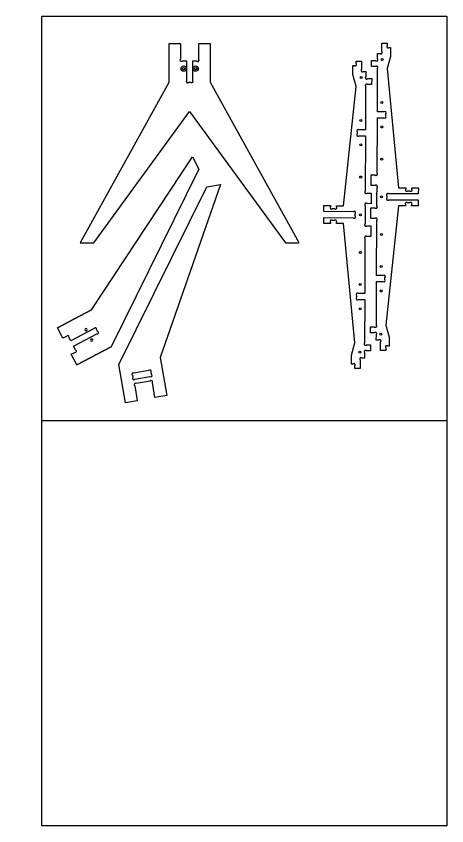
# Model space of a CAD drawing. Header units: millimetres. Extents: x 6492 to 10543, y 1975 to 5871.
# Drawn here: x 9246 to 10543, y 3340 to 5780 of the extents above; entities that cross this region are included whole.
import ezdxf

# ---------------------------------------------------------------- set-up
doc = ezdxf.new("R2010")
doc.units = ezdxf.units.MM
doc.layers.add('0_Make2D$Visibile$Curve', color=18, linetype='Continuous', true_color=0x000000)
for name, color, linetype in [('CUT_INSIDE_18MM', 54, 'Continuous'), ('CUT_OUTSIDE_18MM', 1, 'Continuous'), ('HOLE_18MM', 4, 'Continuous'), ('POCKET_INSIDE_9MM', 97, 'Continuous')]:
    doc.layers.add(name, color=color, linetype=linetype)
doc.layers.add('NO_PRINT', color=2, linetype='Continuous', plot=False)

# ---------------------------------------------------------------- blocks, each defined once
blk = doc.blocks.new('LEG_B')
at = {"layer": 'CUT_OUTSIDE_18MM', "lineweight": -3}
blk.add_lwpolyline([(8413.3, 3086.5), (8410.1, 3086.5, -1.005774), (8404.5, 3092.2), (8404.5, 3151.5), (8391.9, 3151.5, -1.002476), (8386.3, 3157.2), (8386.3, 3203), (8350.3, 3203), (8350.3, 3086.5), (8083.3, 2603.4), (8124.8, 2603.4), (8413.3, 2999.9), (8701.9, 2603.4), (8743.3, 2603.4), (8476.3, 3086.5), (8476.3, 3203), (8440.3, 3203), (8440.3, 3157.2, -1.002476), (8434.7, 3151.5), (8422.2, 3151.5), (8422.2, 3092.2, -1.005774), (8416.5, 3086.5)], format="xyb", close=True, dxfattribs=at)
for centre, start, end in [((8437.5, 3154.4), 225.1901, 45.4735), ((8407.3, 3089.4), 134.5265, 314.8099)]:
    blk.add_arc(centre, 4, start, end, dxfattribs=at)
at = {"layer": 'HOLE_18MM'}
for centre in [(8395.3, 3128.7), (8431.3, 3128.7)]:
    blk.add_circle(centre, 3.5, dxfattribs=at)
at = {"layer": 'POCKET_INSIDE_9MM'}
for centre in [(8395.3, 3128.7), (8431.3, 3128.7)]:
    blk.add_circle(centre, 8, dxfattribs=at)
blk = doc.blocks.new('LEFT LEG')
at = {"layer": '0_Make2D$Visibile$Curve', "color": 15, "lineweight": -3, "true_color": 0xa2382b}
for p, q in [((8161.3, 3086.5), (8161.4, 3203)), ((8287.4, 3202.9), (8287.3, 3086.4))]:
    blk.add_line(p, q, dxfattribs=at)
at = {"layer": 'CUT_OUTSIDE_18MM'}
blk.add_lwpolyline([(8215.2, 3106.2), (8215.2, 3185.5), (8203.1, 3185.4, -0.999879), (8197.4, 3191.1), (8197.4, 3203), (8161.4, 3203), (8161.3, 3086.5), (7893.9, 2603.6), (7935.4, 2603.6), (8287.3, 3086.4), (8287.4, 3202.9), (8251.4, 3203), (8251.4, 3191, -1), (8245.7, 3185.4), (8233.2, 3185.4), (8233.2, 3106.2, -0.999037), (8227.4, 3100.6), (8220.9, 3100.6, -1), (8215.2, 3106.2), (8215.2, 3106.2)], format="xyb", dxfattribs=at)
at = {"layer": 'HOLE_18MM'}
for centre in [(8206.4, 3128.7), (8242.4, 3128.7)]:
    blk.add_circle(centre, 3.5, dxfattribs=at)
blk = doc.blocks.new('LEG_C')
at = {"layer": 'CUT_INSIDE_18MM'}
blk.add_lwpolyline([(8624.8, 3132.3), (8624.8, 3125.2, -1), (8619.2, 3119.5), (8573.4, 3119.5, -1), (8567.8, 3125.2), (8567.7, 3132.3, -1), (8573.4, 3138), (8619.2, 3138, -1)], format="xyb", close=True, dxfattribs=at)
at = {"layer": 'CUT_OUTSIDE_18MM', "lineweight": -3}
blk.add_lwpolyline([(8623.2, 3157.2, -0.997301), (8617.6, 3151.5), (8574.8, 3151.5, -1.002476), (8569.2, 3157.2), (8569.2, 3203), (8569.2, 3203.1), (8569.2, 3203.1), (8533.2, 3203), (8533.2, 3203), (8533.2, 3203), (8533.3, 3086.5), (8885.2, 2603.7), (8926.6, 2603.7), (8659.3, 3086.6), (8659.2, 3203), (8623.2, 3203), (8623.2, 3157.2)], format="xyb", dxfattribs=at)
blk = doc.blocks.new('BRACKET_INTERNAL')
at = {"layer": 'CUT_OUTSIDE_18MM', "lineweight": -3}
blk.add_lwpolyline([(9466.4, 5552.3), (9466.5, 5552.4), (9466.6, 5552.5), (9466.6, 5552.6), (9466.7, 5552.7), (9466.8, 5552.8), (9466.9, 5552.9), (9467, 5553), (9467, 5553.1), (9467.1, 5553.3), (9467.2, 5553.4), (9467.2, 5553.5), (9467.3, 5553.7), (9467.3, 5553.8), (9467.4, 5553.9), (9467.4, 5554.1), (9467.4, 5554.2), (9467.5, 5554.3), (9467.5, 5554.5), (9467.5, 5554.6), (9467.5, 5554.7), (9467.5, 5554.9), (9467.6, 5555), (9467.6, 5555.2), (9467.5, 5555.3), (9467.5, 5555.4), (9467.5, 5555.6), (9467.5, 5555.7), (9467.5, 5555.9), (9467.5, 5556), (9467.4, 5556.1), (9467.4, 5556.3), (9467.3, 5556.4), (9467.3, 5556.5), (9467.2, 5556.7), (9467.2, 5556.8), (9467.1, 5556.9), (9467.1, 5557), (9467, 5557.2), (9466.9, 5557.3), (9466.8, 5557.4), (9466.8, 5557.5), (9466.7, 5557.6), (9466.6, 5557.7), (9466.5, 5557.8), (9466.4, 5557.9), (9466.3, 5558), (9466.2, 5558.1), (9466.1, 5558.2), (9466, 5558.3), (9465.9, 5558.4), (9465.8, 5558.5), (9465.6, 5558.5), (9465.5, 5558.6), (9465.4, 5558.7), (9465.3, 5558.7), (9465.1, 5558.8), (9465, 5558.8), (9464.9, 5558.9), (9464.7, 5558.9), (9464.6, 5559), (9464.5, 5559), (9464.3, 5559), (9464.2, 5559.1), (9464.1, 5559.1), (9463.9, 5559.1), (9463.8, 5559.1), (9463.6, 5559.1), (9463.5, 5559.1), (9463.4, 5559.1), (9463.2, 5559.1), (9463.1, 5559.1), (9463, 5559.1), (9462.8, 5559.1), (9462.7, 5559), (9462.5, 5559), (9462.4, 5559), (9462.3, 5558.9), (9462.1, 5558.9), (9462, 5558.8), (9461.9, 5558.8), (9461.8, 5558.7), (9461.6, 5558.6), (9461.5, 5558.6), (9461.4, 5558.5), (9461.3, 5558.4), (9461.2, 5558.3), (9461.1, 5558.2), (9460.9, 5558.2), (9460.8, 5558.1), (9460.7, 5558), (9453.4, 5557.9), (9453.4, 5573.7), (9478.7, 5573.7), (9478.8, 5573.6), (9478.9, 5573.6), (9479, 5573.5), (9479.1, 5573.4), (9479.2, 5573.3), (9479.3, 5573.2), (9479.4, 5573.1), (9479.5, 5573.1), (9479.7, 5573), (9479.8, 5572.9), (9479.9, 5572.9), (9480, 5572.8), (9480.2, 5572.8), (9480.3, 5572.7), (9480.4, 5572.7), (9480.6, 5572.7), (9480.7, 5572.6), (9480.9, 5572.6), (9481, 5572.6), (9481.1, 5572.6), (9481.3, 5572.6), (9481.4, 5572.6), (9481.5, 5572.6), (9481.7, 5572.6), (9481.8, 5572.6), (9482, 5572.6), (9482.1, 5572.6), (9482.2, 5572.6), (9482.4, 5572.6), (9482.5, 5572.7), (9482.6, 5572.7), (9482.8, 5572.8), (9482.9, 5572.8), (9483, 5572.9), (9483.2, 5572.9), (9483.3, 5573), (9483.4, 5573), (9483.5, 5573.1), (9483.7, 5573.2), (9483.8, 5573.3), (9483.9, 5573.3), (9484, 5573.4), (9484.1, 5573.5), (9484.2, 5573.6), (9484.3, 5573.7), (9484.4, 5573.8), (9484.5, 5573.9), (9484.6, 5574), (9484.7, 5574.1), (9484.8, 5574.2), (9484.8, 5574.4), (9484.9, 5574.5), (9485, 5574.6), (9485.1, 5574.7), (9485.1, 5574.8), (9485.2, 5575), (9485.2, 5575.1), (9485.3, 5575.2), (9485.3, 5575.4), (9485.4, 5575.5), (9485.4, 5575.6), (9485.4, 5575.8), (9485.5, 5575.9), (9485.5, 5576), (9485.5, 5576.2), (9485.5, 5576.3), (9485.5, 5576.5), (9485.5, 5576.6), (9485.5, 5576.7), (9485.5, 5576.9), (9485.5, 5577), (9485.5, 5577.2), (9485.4, 5577.3), (9485.4, 5577.4), (9485.4, 5577.6), (9485.3, 5577.7), (9485.3, 5577.8), (9485.3, 5578), (9485.2, 5578.1), (9485.1, 5578.2), (9485.1, 5578.3), (9485, 5578.5), (9485, 5578.6), (9484.9, 5578.7), (9484.8, 5578.8), (9484.7, 5578.9), (9484.6, 5579.1), (9484.5, 5579.2), (9484.5, 5579.3), (9484.4, 5579.4), (9484.4, 5586.7), (9500.4, 5586.7), (9500.5, 5586.6), (9500.6, 5586.5), (9500.7, 5586.4), (9500.8, 5586.3), (9500.9, 5586.2), (9501.1, 5586.2), (9501.2, 5586.1), (9501.3, 5586), (9501.4, 5585.9), (9501.5, 5585.9), (9501.7, 5585.8), (9501.8, 5585.8), (9501.9, 5585.7), (9502.1, 5585.7), (9502.2, 5585.6), (9502.3, 5585.6), (9502.5, 5585.6), (9502.6, 5585.6), (9502.7, 5585.5), (9502.9, 5585.5), (9503, 5585.5), (9503.2, 5585.5), (9503.3, 5585.5), (9503.4, 5585.5), (9503.6, 5585.5), (9503.7, 5585.5), (9503.9, 5585.5), (9504, 5585.6), (9504.1, 5585.6), (9504.3, 5585.6), (9504.4, 5585.7), (9504.5, 5585.7), (9504.7, 5585.8), (9504.8, 5585.8), (9504.9, 5585.9), (9505, 5585.9), (9505.2, 5586), (9505.3, 5586.1), (9505.4, 5586.1), (9505.5, 5586.2), (9505.6, 5586.3), (9505.8, 5586.4), (9505.9, 5586.5), (9506, 5586.6), (9506.1, 5586.6), (9506.2, 5586.7), (9506.3, 5586.8), (9506.3, 5587), (9506.4, 5587.1), (9506.5, 5587.2), (9506.6, 5587.3), (9506.7, 5587.4), (9506.7, 5587.5), (9506.8, 5587.7), (9506.9, 5587.8), (9506.9, 5587.9), (9507, 5588), (9507, 5588.2), (9507.1, 5588.3), (9507.1, 5588.4), (9507.1, 5588.6), (9507.2, 5588.7), (9507.2, 5588.8), (9507.2, 5589), (9507.2, 5589.1), (9507.3, 5589.3), (9507.3, 5589.4), (9507.3, 5589.5), (9507.3, 5589.7), (9507.2, 5589.8), (9507.2, 5590), (9507.2, 5590.1), (9507.2, 5590.2), (9507.2, 5590.4), (9507.1, 5590.5), (9507.1, 5590.6), (9507.1, 5590.8), (9507, 5590.9), (9507, 5591), (9506.9, 5591.2), (9506.8, 5591.3), (9506.8, 5591.4), (9506.7, 5591.5), (9506.6, 5591.7), (9506.6, 5591.8), (9506.5, 5591.9), (9506.4, 5592), (9506.3, 5592.1), (9506.2, 5592.2), (9506.1, 5592.3), (9506.1, 5604.7), (9524.1, 5604.7), (9524.1, 5592.3), (9524, 5592.2), (9523.9, 5592.1), (9523.8, 5592), (9523.7, 5591.9), (9523.7, 5591.8), (9523.6, 5591.7), (9523.5, 5591.5), (9523.4, 5591.4), (9523.4, 5591.3), (9523.3, 5591.2), (9523.3, 5591.1), (9523.2, 5590.9), (9523.2, 5590.8), (9523.1, 5590.7), (9523.1, 5590.5), (9523, 5590.4), (9523, 5590.3), (9523, 5590.1), (9523, 5590), (9523, 5589.9), (9522.9, 5589.7), (9522.9, 5589.6), (9522.9, 5589.4), (9522.9, 5589.3), (9522.9, 5589.2), (9523, 5589), (9523, 5588.9), (9523, 5588.8), (9523, 5588.6), (9523.1, 5588.5), (9523.1, 5588.4), (9523.1, 5588.2), (9523.2, 5588.1), (9523.2, 5588), (9523.3, 5587.8), (9523.3, 5587.7), (9523.4, 5587.6), (9523.5, 5587.5), (9523.5, 5587.3), (9523.6, 5587.2), (9523.7, 5587.1), (9523.8, 5587), (9523.9, 5586.9), (9524, 5586.8), (9524.1, 5586.7), (9524.2, 5586.6), (9524.3, 5586.5), (9524.4, 5586.4), (9524.5, 5586.3), (9524.6, 5586.2), (9524.7, 5586.2), (9524.8, 5586.1), (9524.9, 5586), (9525, 5585.9), (9525.2, 5585.9), (9525.3, 5585.8), (9525.4, 5585.8), (9525.6, 5585.7), (9525.7, 5585.7), (9525.8, 5585.6), (9525.9, 5585.6), (9526.1, 5585.6), (9526.2, 5585.5), (9526.4, 5585.5), (9526.5, 5585.5), (9526.6, 5585.5), (9526.8, 5585.5), (9526.9, 5585.5), (9527, 5585.5), (9527.2, 5585.5), (9527.3, 5585.5), (9527.5, 5585.5), (9527.6, 5585.5), (9527.7, 5585.6), (9527.9, 5585.6), (9528, 5585.6), (9528.1, 5585.7), (9528.3, 5585.7), (9528.4, 5585.7), (9528.5, 5585.8), (9528.6, 5585.9), (9528.8, 5585.9), (9528.9, 5586), (9529, 5586.1), (9529.1, 5586.1), (9529.2, 5586.2), (9529.4, 5586.3), (9529.5, 5586.4), (9529.6, 5586.5), (9529.7, 5586.6), (9529.8, 5586.6), (9660.7, 5586.6), (9660.7, 5567.1, 0.989196), (9666.4, 5561.6), (9673, 5561.5, 1), (9678.7, 5567.1), (9678.7, 5586.6), (9845.1, 5586.6), (9845.2, 5586.5), (9845.3, 5586.5), (9845.4, 5586.4), (9845.5, 5586.3), (9845.6, 5586.2), (9845.7, 5586.1), (9845.8, 5586), (9846, 5586), (9846.1, 5585.9), (9846.2, 5585.8), (9846.3, 5585.8), (9846.5, 5585.7), (9846.6, 5585.7), (9846.7, 5585.6), (9846.9, 5585.6), (9847, 5585.6), (9847.1, 5585.5), (9847.3, 5585.5), (9847.4, 5585.5), (9847.5, 5585.5), (9847.7, 5585.5), (9847.8, 5585.5), (9848, 5585.5), (9848.1, 5585.5), (9848.2, 5585.5), (9848.4, 5585.5), (9848.5, 5585.5), (9848.7, 5585.5), (9848.8, 5585.5), (9848.9, 5585.6), (9849.1, 5585.6), (9849.2, 5585.7), (9849.3, 5585.7), (9849.5, 5585.8), (9849.6, 5585.8), (9849.7, 5585.9), (9849.8, 5585.9), (9850, 5586), (9850.1, 5586.1), (9850.2, 5586.2), (9850.3, 5586.2), (9850.4, 5586.3), (9850.5, 5586.4), (9850.6, 5586.5), (9850.7, 5586.6), (9850.8, 5586.7), (9850.9, 5586.8), (9851, 5586.9), (9851.1, 5587), (9851.2, 5587.1), (9851.3, 5587.3), (9851.3, 5587.4), (9851.4, 5587.5), (9851.5, 5587.6), (9851.5, 5587.7), (9851.6, 5587.9), (9851.6, 5588), (9851.7, 5588.1), (9851.7, 5588.3), (9851.8, 5588.4), (9851.8, 5588.5), (9851.8, 5588.7), (9851.9, 5588.8), (9851.9, 5588.9), (9851.9, 5589.1), (9851.9, 5589.2), (9851.9, 5589.4), (9851.9, 5589.5), (9851.9, 5589.6), (9851.9, 5589.8), (9851.9, 5589.9), (9851.9, 5590.1), (9851.9, 5590.2), (9851.8, 5590.3), (9851.8, 5590.5), (9851.8, 5590.6), (9851.7, 5590.7), (9851.7, 5590.9), (9851.6, 5591), (9851.6, 5591.1), (9851.5, 5591.2), (9851.4, 5591.4), (9851.4, 5591.5), (9851.3, 5591.6), (9851.2, 5591.7), (9851.1, 5591.8), (9851, 5592), (9851, 5592.1), (9850.9, 5592.2), (9850.8, 5592.3), (9850.8, 5604.6), (9882.9, 5604.6), (9882.9, 5592.3), (9882.8, 5592.2), (9882.7, 5592.1), (9882.6, 5592), (9882.5, 5591.8), (9882.4, 5591.7), (9882.3, 5591.6), (9882.3, 5591.5), (9882.2, 5591.4), (9882.1, 5591.3), (9882.1, 5591.1), (9882, 5591), (9881.9, 5590.9), (9881.9, 5590.7), (9881.9, 5590.6), (9881.8, 5590.5), (9881.8, 5590.3), (9881.8, 5590.2), (9881.7, 5590.1), (9881.7, 5589.9), (9881.7, 5589.8), (9881.7, 5589.7), (9881.7, 5589.5), (9881.7, 5589.4), (9881.7, 5589.2), (9881.7, 5589.1), (9881.7, 5589), (9881.7, 5588.8), (9881.7, 5588.7), (9881.8, 5588.6), (9881.8, 5588.4), (9881.8, 5588.3), (9881.9, 5588.2), (9881.9, 5588), (9882, 5587.9), (9882, 5587.8), (9882.1, 5587.6), (9882.2, 5587.5), (9882.2, 5587.4), (9882.3, 5587.3), (9882.4, 5587.2), (9882.5, 5587.1), (9882.5, 5586.9), (9882.6, 5586.8), (9882.7, 5586.7), (9882.8, 5586.6), (9882.9, 5586.5), (9883, 5586.4), (9883.1, 5586.4), (9883.2, 5586.3), (9883.3, 5586.2), (9883.5, 5586.1), (9883.6, 5586), (9883.7, 5586), (9883.8, 5585.9), (9883.9, 5585.8), (9884.1, 5585.8), (9884.2, 5585.7), (9884.3, 5585.7), (9884.5, 5585.6), (9884.6, 5585.6), (9884.7, 5585.5), (9884.9, 5585.5), (9885, 5585.5), (9885.1, 5585.5), (9885.3, 5585.5), (9885.4, 5585.4), (9885.6, 5585.4), (9885.7, 5585.4), (9885.8, 5585.4), (9886, 5585.4), (9886.1, 5585.5), (9886.2, 5585.5), (9886.4, 5585.5), (9886.5, 5585.5), (9886.7, 5585.6), (9886.8, 5585.6), (9886.9, 5585.6), (9887.1, 5585.7), (9887.2, 5585.7), (9887.3, 5585.8), (9887.4, 5585.8), (9887.6, 5585.9), (9887.7, 5586), (9887.8, 5586), (9887.9, 5586.1), (9888, 5586.2), (9888.1, 5586.3), (9888.2, 5586.4), (9888.4, 5586.5), (9888.5, 5586.5), (9888.6, 5586.6), (9916.4, 5586.6), (9944.2, 5586.6), (9944.3, 5586.5), (9944.4, 5586.5), (9944.5, 5586.4), (9944.6, 5586.3), (9944.7, 5586.2), (9944.8, 5586.1), (9944.9, 5586), (9945, 5586), (9945.2, 5585.9), (9945.3, 5585.8), (9945.4, 5585.8), (9945.5, 5585.7), (9945.7, 5585.7), (9945.8, 5585.6), (9945.9, 5585.6), (9946.1, 5585.6), (9946.2, 5585.5), (9946.3, 5585.5), (9946.5, 5585.5), (9946.6, 5585.5), (9946.7, 5585.4), (9946.9, 5585.4), (9947, 5585.4), (9947.2, 5585.4), (9947.3, 5585.4), (9947.4, 5585.5), (9947.6, 5585.5), (9947.7, 5585.5), (9947.9, 5585.5), (9948, 5585.5), (9948.1, 5585.6), (9948.3, 5585.6), (9948.4, 5585.7), (9948.5, 5585.7), (9948.6, 5585.8), (9948.8, 5585.8), (9948.9, 5585.9), (9949, 5586), (9949.1, 5586), (9949.3, 5586.1), (9949.4, 5586.2), (9949.5, 5586.3), (9949.6, 5586.4), (9949.7, 5586.4), (9949.8, 5586.5), (9949.9, 5586.6), (9950, 5586.7), (9950.1, 5586.8), (9950.2, 5586.9), (9950.3, 5587.1), (9950.3, 5587.2), (9950.4, 5587.3), (9950.5, 5587.4), (9950.6, 5587.5), (9950.6, 5587.6), (9950.7, 5587.8), (9950.7, 5587.9), (9950.8, 5588), (9950.8, 5588.2), (9950.9, 5588.3), (9950.9, 5588.4), (9950.9, 5588.6), (9951, 5588.7), (9951, 5588.8), (9951, 5589), (9951, 5589.1), (9951, 5589.2), (9951, 5589.4), (9951, 5589.5), (9951, 5589.7), (9951, 5589.8), (9951, 5589.9), (9951, 5590.1), (9951, 5590.2), (9950.9, 5590.3), (9950.9, 5590.5), (9950.9, 5590.6), (9950.8, 5590.7), (9950.8, 5590.9), (9950.7, 5591), (9950.7, 5591.1), (9950.6, 5591.3), (9950.5, 5591.4), (9950.5, 5591.5), (9950.4, 5591.6), (9950.3, 5591.7), (9950.2, 5591.8), (9950.1, 5592), (9950.1, 5592.1), (9950, 5592.2), (9949.9, 5592.3), (9949.9, 5604.6), (9981.9, 5604.6), (9981.9, 5592.3), (9981.9, 5592.2), (9981.8, 5592.1), (9981.7, 5592), (9981.6, 5591.8), (9981.5, 5591.7), (9981.4, 5591.6), (9981.4, 5591.5), (9981.3, 5591.4), (9981.2, 5591.2), (9981.2, 5591.1), (9981.1, 5591), (9981.1, 5590.9), (9981, 5590.7), (9981, 5590.6), (9980.9, 5590.5), (9980.9, 5590.3), (9980.9, 5590.2), (9980.8, 5590.1), (9980.8, 5589.9), (9980.8, 5589.8), (9980.8, 5589.6), (9980.8, 5589.5), (9980.8, 5589.4), (9980.8, 5589.2), (9980.8, 5589.1), (9980.8, 5588.9), (9980.9, 5588.8), (9980.9, 5588.7), (9980.9, 5588.5), (9980.9, 5588.4), (9981, 5588.3), (9981, 5588.1), (9981.1, 5588), (9981.1, 5587.9), (9981.2, 5587.7), (9981.2, 5587.6), (9981.3, 5587.5), (9981.4, 5587.4), (9981.5, 5587.3), (9981.5, 5587.1), (9981.6, 5587), (9981.7, 5586.9), (9981.8, 5586.8), (9981.9, 5586.7), (9982, 5586.6), (9982.1, 5586.5), (9982.2, 5586.4), (9982.3, 5586.3), (9982.4, 5586.2), (9982.5, 5586.2), (9982.6, 5586.1), (9982.8, 5586), (9982.9, 5585.9), (9983, 5585.9), (9983.1, 5585.8), (9983.3, 5585.8), (9983.4, 5585.7), (9983.5, 5585.7), (9983.7, 5585.6), (9983.8, 5585.6), (9983.9, 5585.5), (9984.1, 5585.5), (9984.2, 5585.5), (9984.3, 5585.5), (9984.5, 5585.5), (9984.6, 5585.5), (9984.8, 5585.5), (9984.9, 5585.5), (9985, 5585.5), (9985.2, 5585.5), (9985.3, 5585.5), (9985.5, 5585.5), (9985.6, 5585.5), (9985.7, 5585.6), (9985.9, 5585.6), (9986, 5585.6), (9986.1, 5585.7), (9986.3, 5585.7), (9986.4, 5585.8), (9986.5, 5585.8), (9986.6, 5585.9), (9986.8, 5586), (9986.9, 5586), (9987, 5586.1), (9987.1, 5586.2), (9987.2, 5586.3), (9987.3, 5586.4), (9987.4, 5586.5), (9987.5, 5586.5), (9987.6, 5586.6), (10154, 5586.6), (10154, 5567.1, 1), (10159.7, 5561.5), (10166.3, 5561.5, 1), (10172, 5567.1), (10172, 5586.6), (10302.9, 5586.6), (10303, 5586.6), (10303.1, 5586.5), (10303.3, 5586.4), (10303.4, 5586.3), (10303.5, 5586.2), (10303.6, 5586.1), (10303.7, 5586.1), (10303.8, 5586), (10303.9, 5585.9), (10304.1, 5585.9), (10304.2, 5585.8), (10304.3, 5585.7), (10304.5, 5585.7), (10304.6, 5585.7), (10304.7, 5585.6), (10304.9, 5585.6), (10305, 5585.6), (10305.1, 5585.5), (10305.3, 5585.5), (10305.4, 5585.5), (10305.5, 5585.5), (10305.7, 5585.5), (10305.8, 5585.5), (10306, 5585.5), (10306.1, 5585.5), (10306.2, 5585.5), (10306.4, 5585.5), (10306.5, 5585.5), (10306.6, 5585.6), (10306.8, 5585.6), (10306.9, 5585.6), (10307, 5585.7), (10307.2, 5585.7), (10307.3, 5585.8), (10307.4, 5585.8), (10307.5, 5585.9), (10307.7, 5585.9), (10307.8, 5586), (10307.9, 5586.1), (10308, 5586.2), (10308.1, 5586.2), (10308.2, 5586.3), (10308.4, 5586.4), (10308.5, 5586.5), (10308.6, 5586.6), (10308.7, 5586.7), (10308.8, 5586.8), (10308.8, 5586.9), (10308.9, 5587), (10309, 5587.1), (10309.1, 5587.2), (10309.2, 5587.3), (10309.2, 5587.5), (10309.3, 5587.6), (10309.4, 5587.7), (10309.4, 5587.8), (10309.5, 5588), (10309.5, 5588.1), (10309.6, 5588.2), (10309.6, 5588.4), (10309.7, 5588.5), (10309.7, 5588.6), (10309.7, 5588.8), (10309.7, 5588.9), (10309.8, 5589), (10309.8, 5589.2), (10309.8, 5589.3), (10309.8, 5589.4), (10309.8, 5589.6), (10309.8, 5589.7), (10309.8, 5589.9), (10309.7, 5590), (10309.7, 5590.1), (10309.7, 5590.3), (10309.7, 5590.4), (10309.6, 5590.5), (10309.6, 5590.7), (10309.6, 5590.8), (10309.5, 5590.9), (10309.5, 5591.1), (10309.4, 5591.2), (10309.3, 5591.3), (10309.3, 5591.4), (10309.2, 5591.5), (10309.1, 5591.7), (10309.1, 5591.8), (10309, 5591.9), (10308.9, 5592), (10308.8, 5592.1), (10308.7, 5592.2), (10308.6, 5592.3), (10308.6, 5604.7), (10326.6, 5604.7), (10326.6, 5592.3), (10326.5, 5592.2), (10326.4, 5592.1), (10326.3, 5592), (10326.2, 5591.9), (10326.2, 5591.8), (10326.1, 5591.7), (10326, 5591.5), (10325.9, 5591.4), (10325.9, 5591.3), (10325.8, 5591.2), (10325.8, 5591), (10325.7, 5590.9), (10325.7, 5590.8), (10325.6, 5590.6), (10325.6, 5590.5), (10325.6, 5590.4), (10325.5, 5590.2), (10325.5, 5590.1), (10325.5, 5590), (10325.5, 5589.8), (10325.5, 5589.7), (10325.5, 5589.5), (10325.5, 5589.4), (10325.5, 5589.3), (10325.5, 5589.1), (10325.5, 5589), (10325.5, 5588.8), (10325.5, 5588.7), (10325.6, 5588.6), (10325.6, 5588.4), (10325.6, 5588.3), (10325.7, 5588.2), (10325.7, 5588), (10325.8, 5587.9), (10325.8, 5587.8), (10325.9, 5587.7), (10326, 5587.5), (10326, 5587.4), (10326.1, 5587.3), (10326.2, 5587.2), (10326.3, 5587.1), (10326.4, 5587), (10326.5, 5586.8), (10326.6, 5586.7), (10326.7, 5586.6), (10326.8, 5586.6), (10326.9, 5586.5), (10327, 5586.4), (10327.1, 5586.3), (10327.2, 5586.2), (10327.3, 5586.1), (10327.4, 5586.1), (10327.5, 5586), (10327.7, 5585.9), (10327.8, 5585.9), (10327.9, 5585.8), (10328.1, 5585.8), (10328.2, 5585.7), (10328.3, 5585.7), (10328.5, 5585.6), (10328.6, 5585.6), (10328.7, 5585.6), (10328.9, 5585.5), (10329, 5585.5), (10329.1, 5585.5), (10329.3, 5585.5), (10329.4, 5585.5), (10329.6, 5585.5), (10329.7, 5585.5), (10329.8, 5585.5), (10330, 5585.5), (10330.1, 5585.6), (10330.3, 5585.6), (10330.4, 5585.6), (10330.5, 5585.6), (10330.7, 5585.7), (10330.8, 5585.7), (10330.9, 5585.8), (10331.1, 5585.8), (10331.2, 5585.9), (10331.3, 5585.9), (10331.4, 5586), (10331.5, 5586.1), (10331.7, 5586.2), (10331.8, 5586.2), (10331.9, 5586.3), (10332, 5586.4), (10332.1, 5586.5), (10332.2, 5586.6), (10332.3, 5586.7), (10348.4, 5586.7), (10348.4, 5579.4), (10348.3, 5579.3), (10348.2, 5579.2), (10348.1, 5579.1), (10348, 5578.9), (10347.9, 5578.8), (10347.8, 5578.7), (10347.8, 5578.6), (10347.7, 5578.5), (10347.6, 5578.3), (10347.6, 5578.2), (10347.5, 5578.1), (10347.5, 5578), (10347.4, 5577.8), (10347.4, 5577.7), (10347.3, 5577.6), (10347.3, 5577.4), (10347.3, 5577.3), (10347.3, 5577.2), (10347.2, 5577), (10347.2, 5576.9), (10347.2, 5576.7), (10347.2, 5576.6), (10347.2, 5576.5), (10347.2, 5576.3), (10347.2, 5576.2), (10347.2, 5576), (10347.3, 5575.9), (10347.3, 5575.8), (10347.3, 5575.6), (10347.4, 5575.5), (10347.4, 5575.4), (10347.4, 5575.2), (10347.5, 5575.1), (10347.5, 5575), (10347.6, 5574.8), (10347.7, 5574.7), (10347.7, 5574.6), (10347.8, 5574.5), (10347.9, 5574.4), (10347.9, 5574.2), (10348, 5574.1), (10348.1, 5574), (10348.2, 5573.9), (10348.3, 5573.8), (10348.4, 5573.7), (10348.5, 5573.6), (10348.6, 5573.5), (10348.7, 5573.4), (10348.8, 5573.3), (10348.9, 5573.3), (10349.1, 5573.2), (10349.2, 5573.1), (10349.3, 5573), (10349.4, 5573), (10349.5, 5572.9), (10349.7, 5572.9), (10349.8, 5572.8), (10349.9, 5572.8), (10350.1, 5572.7), (10350.2, 5572.7), (10350.3, 5572.6), (10350.5, 5572.6), (10350.6, 5572.6), (10350.8, 5572.6), (10350.9, 5572.6), (10351, 5572.6), (10351.2, 5572.6), (10351.3, 5572.6), (10351.4, 5572.6), (10351.6, 5572.6), (10351.7, 5572.6), (10351.9, 5572.6), (10352, 5572.6), (10352.1, 5572.7), (10352.3, 5572.7), (10352.4, 5572.7), (10352.5, 5572.8), (10352.7, 5572.8), (10352.8, 5572.9), (10352.9, 5572.9), (10353.1, 5573), (10353.2, 5573.1), (10353.3, 5573.1), (10353.4, 5573.2), (10353.5, 5573.3), (10353.6, 5573.4), (10353.8, 5573.5), (10353.9, 5573.6), (10354, 5573.6), (10354.1, 5573.7), (10379.4, 5573.7), (10379.4, 5557.9), (10372, 5558), (10371.9, 5558.1), (10371.8, 5558.2), (10371.7, 5558.2), (10371.6, 5558.3), (10371.4, 5558.4), (10371.3, 5558.5), (10371.2, 5558.6), (10371.1, 5558.6), (10371, 5558.7), (10370.8, 5558.8), (10370.7, 5558.8), (10370.6, 5558.9), (10370.4, 5558.9), (10370.3, 5559), (10370.2, 5559), (10370, 5559), (10369.9, 5559.1), (10369.8, 5559.1), (10369.6, 5559.1), (10369.5, 5559.1), (10369.3, 5559.1), (10369.2, 5559.1), (10369.1, 5559.1), (10368.9, 5559.1), (10368.8, 5559.1), (10368.6, 5559.1), (10368.5, 5559.1), (10368.4, 5559), (10368.2, 5559), (10368.1, 5559), (10368, 5558.9), (10367.8, 5558.9), (10367.7, 5558.8), (10367.6, 5558.8), (10367.4, 5558.7), (10367.3, 5558.7), (10367.2, 5558.6), (10367.1, 5558.5), (10367, 5558.5), (10366.8, 5558.4), (10366.7, 5558.3), (10366.6, 5558.2), (10366.5, 5558.1), (10366.4, 5558), (10366.3, 5557.9), (10366.2, 5557.8), (10366.1, 5557.7), (10366, 5557.6), (10366, 5557.5), (10365.9, 5557.4), (10365.8, 5557.3), (10365.7, 5557.2), (10365.7, 5557), (10365.6, 5556.9), (10365.5, 5556.8), (10365.5, 5556.7), (10365.4, 5556.5), (10365.4, 5556.4), (10365.3, 5556.3), (10365.3, 5556.1), (10365.3, 5556), (10365.2, 5555.9), (10365.2, 5555.7), (10365.2, 5555.6), (10365.2, 5555.4), (10365.2, 5555.3), (10365.2, 5555.2), (10365.2, 5555), (10365.2, 5554.9), (10365.2, 5554.7), (10365.2, 5554.6), (10365.2, 5554.5), (10365.2, 5554.3), (10365.3, 5554.2), (10365.3, 5554.1), (10365.3, 5553.9), (10365.4, 5553.8), (10365.4, 5553.7), (10365.5, 5553.5), (10365.6, 5553.4), (10365.6, 5553.3), (10365.7, 5553.1), (10365.8, 5553), (10365.8, 5552.9), (10365.9, 5552.8), (10366, 5552.7), (10366.1, 5552.6), (10366.2, 5552.5), (10366.3, 5552.4), (10366.4, 5552.3), (10366.4, 5548), (10339.4, 5547.9), (10302.9, 5557.9), (9943.4, 5521.8), (9943.4, 5500.2), (9940, 5500.2), (9939.9, 5500.3), (9939.8, 5500.4), (9939.7, 5500.5), (9939.6, 5500.6), (9939.5, 5500.7), (9939.4, 5500.7), (9939.3, 5500.8), (9939.1, 5500.9), (9939, 5500.9), (9938.9, 5501), (9938.8, 5501.1), (9938.6, 5501.1), (9938.5, 5501.2), (9938.4, 5501.2), (9938.2, 5501.2), (9938.1, 5501.3), (9938, 5501.3), (9937.8, 5501.3), (9937.7, 5501.4), (9937.6, 5501.4), (9937.4, 5501.4), (9937.3, 5501.4), (9937.2, 5501.4), (9937, 5501.4), (9936.9, 5501.4), (9936.7, 5501.4), (9936.6, 5501.3), (9936.5, 5501.3), (9936.3, 5501.3), (9936.2, 5501.3), (9936.1, 5501.2), (9935.9, 5501.2), (9935.8, 5501.1), (9935.7, 5501.1), (9935.5, 5501), (9935.4, 5501), (9935.3, 5500.9), (9935.2, 5500.8), (9935.1, 5500.8), (9934.9, 5500.7), (9934.8, 5500.6), (9934.7, 5500.5), (9934.6, 5500.4), (9934.5, 5500.4), (9934.4, 5500.3), (9934.3, 5500.2), (9934.2, 5500.1), (9934.1, 5500), (9934, 5499.9), (9934, 5499.7), (9933.9, 5499.6), (9933.8, 5499.5), (9933.7, 5499.4), (9933.7, 5499.3), (9933.6, 5499.2), (9933.5, 5499), (9933.5, 5498.9), (9933.4, 5498.8), (9933.4, 5498.6), (9933.3, 5498.5), (9933.3, 5498.4), (9933.3, 5498.2), (9933.3, 5498.1), (9933.2, 5498), (9933.2, 5497.8), (9933.2, 5497.7), (9933.2, 5497.6), (9933.2, 5497.4), (9933.2, 5497.3), (9933.2, 5497.1), (9933.2, 5497), (9933.2, 5496.9), (9933.2, 5496.7), (9933.3, 5496.6), (9933.3, 5496.5), (9933.3, 5496.3), (9933.4, 5496.2), (9933.4, 5496.1), (9933.5, 5495.9), (9933.5, 5495.8), (9933.6, 5495.7), (9933.6, 5495.6), (9933.7, 5495.4), (9933.8, 5495.3), (9933.8, 5495.2), (9933.9, 5495.1), (9934, 5495), (9934.1, 5494.9), (9934.2, 5494.8), (9934.3, 5494.7), (9934.4, 5494.6), (9934.4, 5487.9), (9934.3, 5487.8), (9934.2, 5487.7), (9934.1, 5487.6), (9934, 5487.5), (9933.9, 5487.3), (9933.8, 5487.2), (9933.8, 5487.1), (9933.7, 5487), (9933.6, 5486.9), (9933.6, 5486.7), (9933.5, 5486.6), (9933.5, 5486.5), (9933.4, 5486.4), (9933.4, 5486.2), (9933.3, 5486.1), (9933.3, 5486), (9933.3, 5485.8), (9933.2, 5485.7), (9933.2, 5485.6), (9933.2, 5485.4), (9933.2, 5485.3), (9933.2, 5485.1), (9933.2, 5485), (9933.2, 5484.9), (9933.2, 5484.7), (9933.2, 5484.6), (9933.2, 5484.5), (9933.3, 5484.3), (9933.3, 5484.2), (9933.3, 5484.1), (9933.3, 5483.9), (9933.4, 5483.8), (9933.4, 5483.7), (9933.5, 5483.5), (9933.5, 5483.4), (9933.6, 5483.3), (9933.7, 5483.2), (9933.7, 5483), (9933.8, 5482.9), (9933.9, 5482.8), (9934, 5482.7), (9934, 5482.6), (9934.1, 5482.5), (9934.2, 5482.4), (9934.3, 5482.3), (9934.4, 5482.2), (9934.5, 5482.1), (9934.6, 5482), (9934.7, 5481.9), (9934.8, 5481.8), (9934.9, 5481.7), (9935.1, 5481.7), (9935.2, 5481.6), (9935.3, 5481.5), (9935.4, 5481.5), (9935.5, 5481.4), (9935.7, 5481.3), (9935.8, 5481.3), (9935.9, 5481.2), (9936.1, 5481.2), (9936.2, 5481.2), (9936.3, 5481.1), (9936.5, 5481.1), (9936.6, 5481.1), (9936.7, 5481.1), (9936.9, 5481.1), (9937, 5481), (9937.2, 5481), (9937.3, 5481), (9937.4, 5481), (9937.6, 5481.1), (9937.7, 5481.1), (9937.8, 5481.1), (9938, 5481.1), (9938.1, 5481.2), (9938.2, 5481.2), (9938.4, 5481.2), (9938.5, 5481.3), (9938.6, 5481.3), (9938.8, 5481.4), (9938.9, 5481.4), (9939, 5481.5), (9939.1, 5481.5), (9939.3, 5481.6), (9939.4, 5481.7), (9939.5, 5481.8), (9939.6, 5481.9), (9939.7, 5481.9), (9939.8, 5482), (9939.9, 5482.1), (9940, 5482.2), (9943.4, 5482.2), (9943.4, 5462.1), (9925.4, 5462.1), (9925.4, 5551.2), (9925.5, 5551.3), (9925.5, 5551.4), (9925.6, 5551.5), (9925.7, 5551.6), (9925.8, 5551.7), (9925.9, 5551.9), (9926, 5552), (9926, 5552.1), (9926.1, 5552.2), (9926.1, 5552.3), (9926.2, 5552.5), (9926.3, 5552.6), (9926.3, 5552.7), (9926.3, 5552.9), (9926.4, 5553), (9926.4, 5553.1), (9926.5, 5553.3), (9926.5, 5553.4), (9926.5, 5553.5), (9926.5, 5553.7), (9926.5, 5553.8), (9926.5, 5553.9), (9926.5, 5554.1), (9926.5, 5554.2), (9926.5, 5554.4), (9926.5, 5554.5), (9926.5, 5554.6), (9926.5, 5554.8), (9926.4, 5554.9), (9926.4, 5555), (9926.4, 5555.2), (9926.3, 5555.3), (9926.3, 5555.4), (9926.2, 5555.6), (9926.2, 5555.7), (9926.1, 5555.8), (9926.1, 5555.9), (9926, 5556.1), (9925.9, 5556.2), (9925.8, 5556.3), (9925.8, 5556.4), (9925.7, 5556.5), (9925.6, 5556.6), (9925.5, 5556.7), (9925.4, 5556.8), (9925.3, 5556.9), (9925.2, 5557), (9925.1, 5557.1), (9925, 5557.2), (9924.9, 5557.3), (9924.8, 5557.4), (9924.7, 5557.4), (9924.5, 5557.5), (9924.4, 5557.6), (9924.3, 5557.6), (9924.2, 5557.7), (9924, 5557.7), (9923.9, 5557.8), (9923.8, 5557.8), (9923.7, 5557.9), (9923.5, 5557.9), (9923.4, 5558), (9923.2, 5558), (9923.1, 5558), (9923, 5558), (9922.8, 5558), (9922.7, 5558), (9922.6, 5558), (9922.4, 5558), (9922.3, 5558), (9922.1, 5558), (9922, 5558), (9921.9, 5558), (9921.7, 5558), (9921.6, 5557.9), (9921.5, 5557.9), (9921.3, 5557.9), (9921.2, 5557.8), (9921.1, 5557.8), (9920.9, 5557.7), (9920.8, 5557.7), (9920.7, 5557.6), (9920.6, 5557.5), (9920.5, 5557.5), (9920.3, 5557.4), (9920.2, 5557.3), (9920.1, 5557.2), (9920, 5557.1), (9919.9, 5557.1), (9919.8, 5557), (9919.7, 5556.9), (9913, 5556.9), (9912.9, 5557), (9912.8, 5557.1), (9912.7, 5557.1), (9912.6, 5557.2), (9912.5, 5557.3), (9912.4, 5557.4), (9912.3, 5557.5), (9912.1, 5557.5), (9912, 5557.6), (9911.9, 5557.7), (9911.8, 5557.7), (9911.6, 5557.8), (9911.5, 5557.8), (9911.4, 5557.9), (9911.2, 5557.9), (9911.1, 5557.9), (9911, 5558), (9910.8, 5558), (9910.7, 5558), (9910.6, 5558), (9910.4, 5558), (9910.3, 5558), (9910.2, 5558), (9910, 5558), (9909.9, 5558), (9909.7, 5558), (9909.6, 5558), (9909.5, 5558), (9909.3, 5558), (9909.2, 5557.9), (9909.1, 5557.9), (9908.9, 5557.8), (9908.8, 5557.8), (9908.7, 5557.7), (9908.5, 5557.7), (9908.4, 5557.6), (9908.3, 5557.6), (9908.2, 5557.5), (9908.1, 5557.4), (9907.9, 5557.4), (9907.8, 5557.3), (9907.7, 5557.2), (9907.6, 5557.1), (9907.5, 5557), (9907.4, 5556.9), (9907.3, 5556.8), (9907.2, 5556.7), (9907.1, 5556.6), (9907, 5556.5), (9907, 5556.4), (9906.9, 5556.3), (9906.8, 5556.2), (9906.7, 5556.1), (9906.7, 5555.9), (9906.6, 5555.8), (9906.5, 5555.7), (9906.5, 5555.6), (9906.4, 5555.4), (9906.4, 5555.3), (9906.3, 5555.2), (9906.3, 5555), (9906.3, 5554.9), (9906.3, 5554.8), (9906.2, 5554.6), (9906.2, 5554.5), (9906.2, 5554.4), (9906.2, 5554.2), (9906.2, 5554.1), (9906.2, 5553.9), (9906.2, 5553.8), (9906.2, 5553.7), (9906.2, 5553.5), (9906.2, 5553.4), (9906.3, 5553.3), (9906.3, 5553.1), (9906.3, 5553), (9906.4, 5552.9), (9906.4, 5552.7), (9906.5, 5552.6), (9906.5, 5552.5), (9906.6, 5552.3), (9906.6, 5552.2), (9906.7, 5552.1), (9906.8, 5552), (9906.8, 5551.9), (9906.9, 5551.7), (9907, 5551.6), (9907.1, 5551.5), (9907.2, 5551.4), (9907.3, 5551.3), (9907.4, 5551.2), (9907.4, 5462.1), (9889.4, 5462.1), (9889.4, 5482.2), (9892.7, 5482.2), (9892.8, 5482.1), (9892.9, 5482), (9893, 5481.9), (9893.1, 5481.9), (9893.2, 5481.8), (9893.3, 5481.7), (9893.5, 5481.6), (9893.6, 5481.5), (9893.7, 5481.5), (9893.8, 5481.4), (9893.9, 5481.4), (9894.1, 5481.3), (9894.2, 5481.3), (9894.3, 5481.2), (9894.5, 5481.2), (9894.6, 5481.2), (9894.7, 5481.1), (9894.9, 5481.1), (9895, 5481.1), (9895.1, 5481.1), (9895.3, 5481), (9895.4, 5481), (9895.6, 5481), (9895.7, 5481), (9895.8, 5481.1), (9896, 5481.1), (9896.1, 5481.1), (9896.2, 5481.1), (9896.4, 5481.1), (9896.5, 5481.2), (9896.7, 5481.2), (9896.8, 5481.2), (9896.9, 5481.3), (9897, 5481.3), (9897.2, 5481.4), (9897.3, 5481.5), (9897.4, 5481.5), (9897.5, 5481.6), (9897.7, 5481.7), (9897.8, 5481.7), (9897.9, 5481.8), (9898, 5481.9), (9898.1, 5482), (9898.2, 5482.1), (9898.3, 5482.2), (9898.4, 5482.3), (9898.5, 5482.4), (9898.6, 5482.5), (9898.7, 5482.6), (9898.8, 5482.7), (9898.8, 5482.8), (9898.9, 5482.9), (9899, 5483), (9899.1, 5483.2), (9899.1, 5483.3), (9899.2, 5483.4), (9899.2, 5483.5), (9899.3, 5483.7), (9899.3, 5483.8), (9899.4, 5483.9), (9899.4, 5484.1), (9899.4, 5484.2), (9899.5, 5484.3), (9899.5, 5484.5), (9899.5, 5484.6), (9899.5, 5484.7), (9899.5, 5484.9), (9899.5, 5485), (9899.5, 5485.1), (9899.5, 5485.3), (9899.5, 5485.4), (9899.5, 5485.6), (9899.5, 5485.7), (9899.5, 5485.8), (9899.4, 5486), (9899.4, 5486.1), (9899.3, 5486.2), (9899.3, 5486.4), (9899.3, 5486.5), (9899.2, 5486.6), (9899.1, 5486.7), (9899.1, 5486.9), (9899, 5487), (9899, 5487.1), (9898.9, 5487.2), (9898.8, 5487.3), (9898.7, 5487.5), (9898.6, 5487.6), (9898.5, 5487.7), (9898.5, 5487.8), (9898.4, 5487.9), (9898.4, 5494.6), (9898.5, 5494.7), (9898.5, 5494.8), (9898.6, 5494.9), (9898.7, 5495), (9898.8, 5495.1), (9898.9, 5495.2), (9899, 5495.3), (9899, 5495.4), (9899.1, 5495.6), (9899.1, 5495.7), (9899.2, 5495.8), (9899.3, 5495.9), (9899.3, 5496.1), (9899.3, 5496.2), (9899.4, 5496.3), (9899.4, 5496.5), (9899.5, 5496.6), (9899.5, 5496.7), (9899.5, 5496.9), (9899.5, 5497), (9899.5, 5497.1), (9899.5, 5497.3), (9899.5, 5497.4), (9899.5, 5497.6), (9899.5, 5497.7), (9899.5, 5497.8), (9899.5, 5498), (9899.5, 5498.1), (9899.4, 5498.2), (9899.4, 5498.4), (9899.4, 5498.5), (9899.3, 5498.6), (9899.3, 5498.8), (9899.2, 5498.9), (9899.2, 5499), (9899.1, 5499.2), (9899.1, 5499.3), (9899, 5499.4), (9898.9, 5499.5), (9898.8, 5499.6), (9898.8, 5499.7), (9898.7, 5499.9), (9898.6, 5500), (9898.5, 5500.1), (9898.4, 5500.2), (9898.3, 5500.3), (9898.2, 5500.4), (9898.1, 5500.4), (9898, 5500.5), (9897.9, 5500.6), (9897.8, 5500.7), (9897.7, 5500.8), (9897.5, 5500.8), (9897.4, 5500.9), (9897.3, 5501), (9897.2, 5501), (9897, 5501.1), (9896.9, 5501.1), (9896.8, 5501.2), (9896.7, 5501.2), (9896.5, 5501.3), (9896.4, 5501.3), (9896.2, 5501.3), (9896.1, 5501.3), (9896, 5501.4), (9895.8, 5501.4), (9895.7, 5501.4), (9895.6, 5501.4), (9895.4, 5501.4), (9895.3, 5501.4), (9895.1, 5501.4), (9895, 5501.4), (9894.9, 5501.3), (9894.7, 5501.3), (9894.6, 5501.3), (9894.5, 5501.2), (9894.3, 5501.2), (9894.2, 5501.2), (9894.1, 5501.1), (9893.9, 5501.1), (9893.8, 5501), (9893.7, 5500.9), (9893.6, 5500.9), (9893.5, 5500.8), (9893.3, 5500.7), (9893.2, 5500.7), (9893.1, 5500.6), (9893, 5500.5), (9892.9, 5500.4), (9892.8, 5500.3), (9892.7, 5500.2), (9889.4, 5500.2), (9889.4, 5521.8), (9529.8, 5557.9), (9493.4, 5547.9), (9466.4, 5548)], format="xyb", close=True, dxfattribs=at)
at = {"layer": 'HOLE_18MM'}
for centre in [(9502.5, 5572.9), (9632.4, 5572.9), (9706, 5572.9), (9802.7, 5572.9), (9916.4, 5572.9), (10030, 5572.9), (10126.7, 5572.9), (10200.3, 5572.9), (10330.2, 5572.9)]:
    blk.add_circle(centre, 3, dxfattribs=at)

msp = doc.modelspace()

# ---------------------------------------------------------------- linework, layer by layer
at = {"layer": 'NO_PRINT'}
msp.add_line((10543.024, 4559.508), (9323.024, 4559.508), dxfattribs=at)
at = {"layer": 'NO_PRINT', "lineweight": -3}
msp.add_lwpolyline([(10543.024, 5779.508), (10543.024, 3339.508), (9323.024, 3339.508), (9323.024, 5779.508)], close=True, dxfattribs=at)

# ---------------------------------------------------------------- block references
at = {"layer": 'NO_PRINT'}
msp.add_blockref('LEG_B', (1355.066, 2492.865), dxfattribs=at)
for p, rotation in [((15875.88, -4705.333), 89.74924628477748), ((4753.678, 15121.803), 269.7492462828588)]:
    msp.add_blockref('BRACKET_INTERNAL', p, dxfattribs=dict(at, rotation=rotation))
at = {"layer": 'NO_PRINT', "xscale": -1}
for name, p, rotation in [('LEFT LEG', (8426.109, 13557.099), 117.6077122686226), ('LEG_C', (621.937, 6322.049), 189.7773518756148)]:
    msp.add_blockref(name, p, dxfattribs=dict(at, rotation=rotation))

doc.saveas('drawing.dxf')
